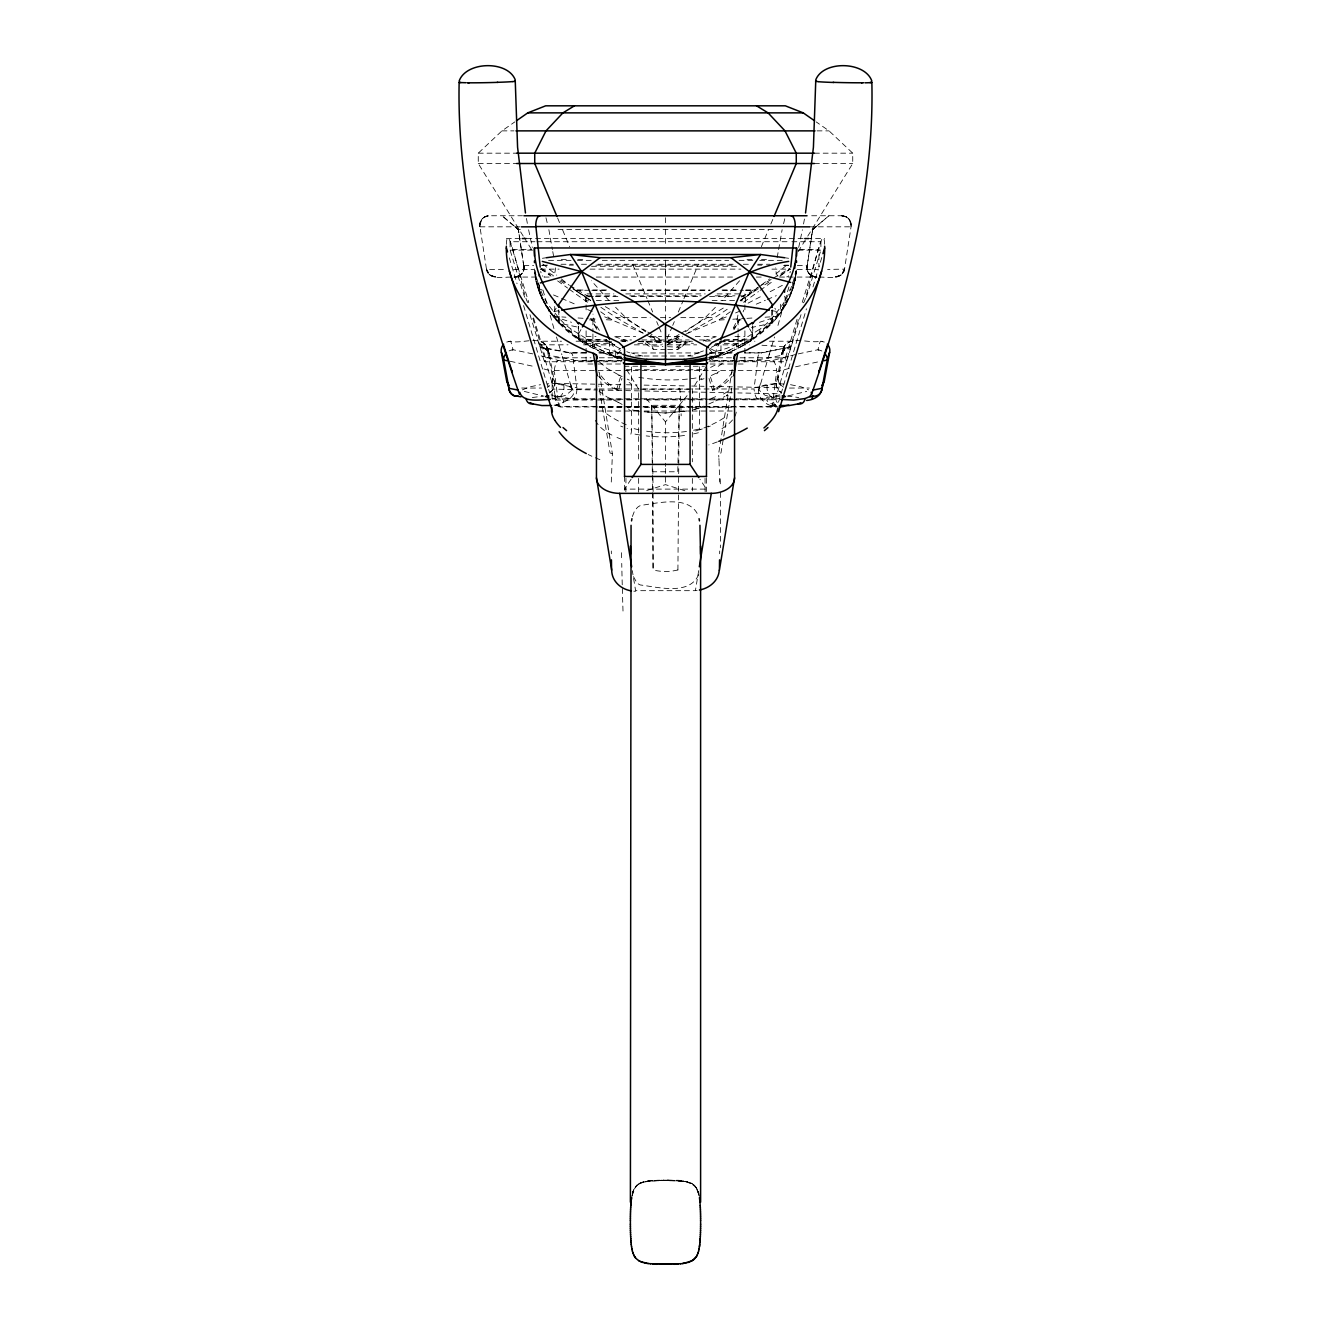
<?xml version="1.0" encoding="UTF-8"?>
<svg xmlns="http://www.w3.org/2000/svg" width="1331" height="1331" viewBox="0 0 1331 1331"><rect width="100%" height="100%" fill="white"/><g stroke="black" fill="none" stroke-linecap="round" stroke-linejoin="round"><path stroke-width="0.75" stroke-dasharray="5 3.75" d="M665.5 319.939L665.5 264.253M699.391 366.707L699.391 429.863L703.933 428.449M506.346 244.405C507.76 213.592 524.514 303.784 528.174 302.586M586.738 343.148L578.536 338.823L558.804 321.57C548.488 311.354 540.053 297.695 538.34 283.52A133.632 92.421 -49.2 0 0 553.796 311.604L558.804 317.843A118.259 94.318 -52.9 0 0 570.949 329.04L597.519 345.611A103.286 92.355 -48.8 0 0 615.338 351.434A99.193 95.067 -25.8 0 0 623.008 354.395M552.132 397.653L552.165 383.361L594.791 384.16M555.044 395.407L555.393 400.265M653.138 493.402L653.088 569.918L651.757 405.306L643.888 395.64M653.138 491.538L651.757 405.306L679.243 405.306L687.095 395.64M699.391 352.931L631.51 352.981L630.611 355.078M558.804 317.843L558.804 321.57L553.846 316.462A132.95 52.774 35.9 0 1 538.373 288.444L534.912 271.99M625.869 491.688L625.953 478.345M719.655 553.779L719.688 551.001M579.817 334.73L579.734 339.472L583.327 341.368A107.079 20.98 19.9 0 0 593.826 346.676L615.338 356.325L622.376 357.573A96.198 9.25 7.7 0 1 615.355 356.325A103.668 20.314 19.9 0 1 596.671 348.023M677.912 569.918L679.243 405.306L665.5 421.894L665.5 466.432M611.278 482.038L612.393 453.755L598.834 369.469M679.243 405.306L677.778 471.773L653.222 471.773M503.384 269.411L486.514 269.411L479.959 226.819C478.844 221.229 483.486 215.639 489.176 215.755L522.451 215.755M819.081 277.064C826.85 276.798 842.407 280.675 844.536 269.128L851.041 226.819C852.189 221.279 847.498 215.605 841.824 215.755L808.549 215.755M745.127 302.703L745.659 296.563L758.387 288.711M795.988 270.958C792.977 316.678 750.335 348.838 708.541 359.27A124.498 82.838 0 0 0 752.448 339.738L752.448 325.796M789.233 368.388L776.589 371.815L773.012 400.115L774.126 403.875L776.971 406.304M479.909 226.536L480.558 221.428M796.337 270.077L792.777 288.677L787.287 290.99M811.477 236.785L811.245 238.781L812.625 229.614L816.702 226.154L812.559 229.581L810.662 229.581M783.826 384.01C777.304 383.661 770.649 383.594 764.277 385.241C750.118 388.569 765.092 408.85 775.873 405.589M479.809 224.906L482.072 219.016L485.432 216.52L489.176 215.755M759.469 332.683L760.034 329.04A118.259 94.318 52.9 0 0 772.18 317.826L777.154 311.554A132.751 93.12 49 0 0 792.627 282.921A145.977 87.28 39.9 0 0 795.589 271.69M732.166 369.469L718.624 453.854L720.969 452.973L732.2 385.923M698.692 570.65L695.398 590.681L635.602 590.681L632.308 570.65M836.633 276.964L841.375 274.802L844.536 269.128L827.616 269.411M777.171 257.582L778.236 251.592M778.602 249.579L782.146 229.581M803.558 223.974L804.54 218.467M795.156 278.928L795.389 277.663L795.389 278.578A162.149 107.878 0 0 1 772.196 323.067L751.483 327.509M795.123 279.111L794.84 280.558L794.84 276.183M798.683 247.483L802.393 229.764M592.045 361.749L544.462 361.749L545.427 357.789L590.964 357.789M769.434 353.796L758.82 389.966L765.042 395.257L778.801 399.117M783.593 223.658L785.04 217.735M844.536 269.128L841.375 274.802L835.286 277.064M745.493 352.981L761.482 352.981L790.93 346.726M757.805 359.836L781.513 355.36L776.489 382.38A398.252 4.342 -79.2 0 1 778.269 376.956L778.069 378.819A9.75 9.75 0 0 0 779.617 383.777A8.618 8.618 0 0 0 780.615 385.075A9.799 9.799 0 0 0 783.676 387.221L780.249 384.659L778.069 378.819L784.591 345.927L781.713 354.279L783.427 348.988A425.937 4.625 -79.2 0 0 781.713 354.345M632.092 1195.72L635.553 1186.47M631.56 1197.717L633.672 1189.764L638.115 1184.108M788.917 286.947L777.071 328.541M598.75 376.207A75.068 42.043 0 0 0 612.693 388.07L618.482 390.183L621.96 378.47M632.391 516.511L634.621 510.688L637.566 507.294A14.325 9.483 0 0 1 640.71 505.414C658.645 503.002 690.34 494.666 698.609 516.511M785.623 357.623L797.452 317.909M780.182 396.122L776.339 396.472L799.299 316.612M803.275 302.769C806.719 303.784 823.19 213.576 824.654 244.405M616.453 390.183L619.314 380.749A385.208 319.124 0 0 1 621.743 373.545M632.974 1191.378L632.391 1193.524L633.672 1189.764M698.609 574.693C689.541 595.689 658.296 587.221 640.294 584.958A13.992 9.284 0 0 1 636.933 582.895L632.391 574.693M777.104 393.76L737.856 392.911M778.535 402.162L806.453 308.792M812.991 286.93L818.349 269.045M821.793 257.499L818.931 267.065L818.898 248.814M769.135 354.745L774.526 336.959M758.836 388.902L760.267 384.21M802.244 302.353L820.911 241.726L791.895 241.726M734.812 361.749L786.538 361.749L801.029 314.665M806.403 297.229L820.362 251.892M782.062 352.998L784.941 348.838L790.132 346.759L784.941 348.838L782.611 351.733L788.068 347.557L760.883 352.765L744.528 352.782M783.427 348.988L781.896 353.48L784.941 348.838M596.122 347.757L593.842 346.676L594.724 344.28M782.861 350.219C786.954 333.782 809.281 344.047 820.478 341.218L824.272 342.034M783.942 347.291L784.325 346.276M632.974 1191.561L633.672 1189.581M667.097 338.806L671.922 327.326M672.721 325.413L674.335 321.603M678.344 312.036L683.152 300.573M683.951 298.66L698.409 264.253M761.349 246.717L768.336 230.08M770.865 224.024L773.411 217.985M740.835 344.879L715.662 356.325A96.198 9.25 -7.7 0 1 708.608 357.557L715.662 356.325L715.662 351.417L719.722 342.017M637.832 343.365L645.236 343.365L646.217 341.618L662.588 341.901M667.646 349.454L677.745 349.454L678.893 347.258L685.864 342.782L693.468 343.365M578.536 333.915L581.447 328.707M706.462 366.241L692.336 389.201L692.336 461.824M798.118 251.692L806.819 237.65M807.751 236.136L852.738 163.513L852.738 153.181L829.047 130.871L816.136 121.87M631.094 479.227L624.538 489.109L706.462 489.109L699.906 479.227M772.196 317.843L772.196 321.57L782.146 309.241L792.644 289.01A133.649 52.159 -35.2 0 1 777.188 316.445L752.464 338.823L744.328 343.115M554.728 306.413L554.728 317.46L553.846 311.554L556.158 308.226M739.587 280.758L722.151 300.39M481.473 219.781L482.72 218.334M621.361 356.226L615.338 356.325L621.943 348.805M635.553 1186.636L637.183 1184.806M720.287 342.233L721.535 341.019M715.396 307.295L705.247 317.643L685.382 331.802M523.249 236.136L478.262 163.513L478.262 153.181L501.953 130.871L514.864 121.87M709.007 361.183L720.969 354.545L720.969 340.869M752.747 326.211L752.747 338.573L771.88 322.401L771.88 311.354M740.385 300.39L769.634 278.894M775.807 273.953L788.135 264.054M719.772 342.649L716.178 345.195L718.324 343.964A75.068 42.043 0 0 0 724.913 339.388M686.114 343.365L682.104 346.326M676.963 347.158L683.635 342.25L685.864 342.782M740.152 300.623L745.659 296.547L741.65 296.563M681.056 347.075L677.745 349.454M730.303 311.787L718.707 320.106L688.293 332.966M743.547 302.287L758.47 291.589M760.117 290.408L773.378 280.891M779.999 276.133L789.949 269.012M667.979 344.18L680.407 335.345M752.747 338.573L754.976 337.026A147.242 97.962 0 0 0 771.864 322.401M636.318 1185.771L642.207 1182.161M685.515 334.447L714.764 317.643L730.137 307.295M727.658 394.625L726.393 395.44M707.992 354.395A99.193 95.067 25.8 0 0 715.645 351.401A103.302 92.355 48.8 0 0 733.581 345.561L760.034 329.04M764.759 284.784L771.115 280.874M780.665 274.985L790.215 269.095M638.115 1184.274L640.294 1182.91M522.418 389.867L529.871 386.839L540.502 384.692M667.264 341.568L679.675 334.148M681.439 333.099L725.728 306.612M741.666 297.079L757.605 287.563M759.369 286.498L771.78 279.077M773.544 278.029L789.483 268.496M725.046 396.255L723.249 397.304M667.047 345.078L682.437 336.227M719.272 371.482L717.11 372.697M615.338 356.325L615.338 351.417L620.712 348.522M709.04 378.47L712.518 390.183L718.324 388.086A75.068 42.043 0 0 0 732.25 376.207M748.105 303.119L760.716 296.58M770.167 291.672L782.778 285.117M639.146 1183.642L645.285 1181.362M484.218 217.169L487.545 215.888M715.745 373.395L708.857 376.656M693.384 409.715L703.999 406.105M719.272 399.35L717.11 400.348A68.846 29.448 2.7 0 1 715.629 400.881M708.874 403.992L715.745 400.93M726.21 316.928L718.707 320.106L724.746 319.739M735.594 312.935L743.114 309.757M756.258 304.167L765.375 300.29M767.205 299.525L776.339 295.648M665.5 342.616L680.707 336.194M708.242 426.902L710.305 426.086M701.154 379.751L703.999 378.653M641.226 1182.677L643.222 1181.861M506.728 342.034L510.522 341.218C521.336 344.479 540.353 334.447 547.058 347.291M716.211 336.693L702.469 341.268L710.455 340.886M759.452 322.335L777.154 316.462L777.154 311.554L774.842 308.226M684.866 490.723L665.5 484.634L646.134 490.723M532.3 397.52L544.03 396.022M779.134 398.352L773.012 400.115A9.75 3.444 83 0 1 769.268 406.321M770.516 407.003L776.289 405.389M769.268 406.571L777.42 404.341M699.391 408.118L692.702 409.848M643.222 1182.028L661.341 1180.214L685.947 1181.579M788.318 395.856L806.702 391.43M795.555 366.807L820.844 361.267M795.472 354.528L772.928 360.402L708.891 360.402M798.284 353.88L817.999 349.72A435.969 4.575 -79.6 0 1 820.478 341.235L822.325 341.385A9.733 9.733 0 0 1 825.203 342.533M645.285 1181.529L652.489 1180.414M555.127 405.589C591.43 393.161 566.773 380.317 547.174 384.01M553.846 311.554L559.719 310.539M779.949 394.891L757.788 399.233L573.212 399.233L551.051 394.891M776.272 383.544L754.111 387.853L757.655 360.934L711.586 360.934M552.199 399.117L565.958 395.257L572.18 389.966L561.566 353.796M554.112 405.206C570.749 403.676 562.481 395.074 550.818 396.122M647.332 1181.163L654.686 1180.264M542.416 258.281L546.409 257.732M652.489 1180.58L640.294 1183.076L648.347 1180.996L674.085 1180.331M720.537 342.034L752.448 339.738M732.815 319.224L744.894 318.475M746.924 318.342L752.963 317.976M765.059 317.211L777.154 316.462M724.463 340.187L752.464 338.823M654.686 1180.431L663.47 1180.015M667.546 342.549L692.187 341.651M656.915 1180.331L682.653 1180.996L690.257 1182.876M635.403 356.009L695.597 356.009M540.719 344.845L568.038 344.812M663.47 1180.181L669.659 1180.214M709.756 352.848L732.25 352.815M555.559 400.065L592.728 400.015M597.602 399.999L621.926 399.982M626.801 399.966L636.534 399.949M646.267 399.949L685.199 399.882M690.074 399.882L703.051 399.866M709.539 399.866L732.25 399.832M733.863 399.832L775.74 399.782L776.406 396.405L769.218 398.119L766.772 400.564L769.684 403.276L776.888 405.206M501.953 130.871L513.966 130.871M817.034 130.871L829.047 130.871M478.262 153.181L516.578 153.181M814.422 153.181L852.738 153.181M478.262 163.513L516.578 163.513M814.422 163.513L852.738 163.513M479.959 226.819L521.419 226.819M809.581 226.819L851.041 226.819M520.338 229.581L518.441 229.581L514.298 226.154L518.408 229.597L524.065 267.947L518.291 229.647L502.086 215.755L518.441 229.581L519.755 238.781L519.523 236.785M773.028 229.597L557.972 229.597M506.362 238.548L524.763 238.415M526.81 238.415L824.638 238.548M524.597 297.229L510.089 250.145L510.089 241.726L534.962 241.726M537.025 241.726L789.832 241.726M512.368 249.396L531.502 249.396M799.498 249.396L818.632 249.396M510.089 250.145L532.882 250.145M798.118 250.145L820.911 250.145L820.911 241.726M561.266 259.362L569.518 259.362M577.77 259.362L583.976 259.362M747.04 259.362L753.23 259.362M761.482 259.362L769.734 259.362M548.555 260.344L571.249 260.344M577.438 260.344L591.946 260.344M602.311 260.344L728.689 260.344M739.054 260.344L753.562 260.344M759.751 260.344L782.445 260.344M561.016 264.253L573.345 264.253M581.464 264.253L587.67 264.253M597.835 264.253L733.165 264.253M743.33 264.253L749.536 264.253M757.655 264.253L769.984 264.253M542.615 265.168L550.818 265.168M569.235 265.168L573.345 265.168M595.872 265.168L735.128 265.168M757.655 265.168L761.765 265.168M784.292 265.168L788.385 265.168M523.848 265.584L533.664 265.584M541.517 265.584L547.407 265.584M783.593 265.584L789.483 265.584M797.336 265.584L807.152 265.584M591.513 266.3L739.487 266.3M540.469 269.128L559.07 269.128M590.066 269.128L740.934 269.128M771.93 269.128L790.531 269.128M513.5 269.411L533.748 269.411M797.252 269.411L817.5 269.411M494.367 276.964L489.625 274.802L486.464 269.128C488.593 280.675 504.166 276.815 511.919 277.064M513.949 277.064L538.24 277.064M544.146 277.064L551.5 277.064M596.288 277.064L734.712 277.064M756.341 277.064L761.182 277.064M779.5 277.064L817.051 277.064M570.616 286.331L575.242 290.042L585.024 290.042M592.844 290.042L608.982 290.042M621.311 290.042L709.689 290.042M722.018 290.042L738.156 290.042M745.976 290.042L755.758 290.042M589.666 290.258L575.125 290.258L590.465 300.806L586.106 300.806M591.746 290.258L608.367 290.258M620.828 290.258L710.172 290.258M722.633 290.258L743.413 290.258M745.493 290.258L755.875 290.258L740.352 300.806L744.894 300.806M592.062 293.901L586.106 293.901L586.106 302.004M596.022 293.901L613.89 293.901M625.803 293.901L705.197 293.901M717.11 293.901L740.934 293.901M586.106 295.831L592.062 295.831M596.022 295.831L615.87 295.831M629.763 295.831L701.237 295.831M715.13 295.831L734.978 295.831M738.938 295.831L744.894 295.831M593.343 296.547L585.341 296.563L572.613 288.711M595.356 296.547L621.411 296.563M631.426 296.547L699.574 296.547M709.589 296.547L735.644 296.547M596.338 300.556L618.765 300.556M712.135 300.59L734.546 300.606M600.863 307.295L616.236 317.643L650.21 317.643M660.409 317.643L670.591 317.643M680.79 317.643L714.764 317.643M589.5 319.889L592.911 319.889A75.068 42.043 0 0 0 597.053 329.739M733.947 329.739A75.068 42.043 0 0 0 738.089 319.889L744.894 319.889M586.106 336.46L596.022 336.46M615.87 336.46L635.719 336.46M649.628 336.46L661.524 336.46M665.5 336.46L681.372 336.46M695.281 336.46L715.13 336.46M734.978 336.46L744.894 336.46M586.106 339.954L606.72 339.954M621.161 339.954L631.476 339.954M641.792 339.954L689.208 339.954M699.524 339.954L709.839 339.954M724.28 339.954L744.894 339.954M533.548 317.909L540.735 341.218L561.532 341.218M576.09 341.218L611.428 341.218M621.827 341.218L625.986 341.218M638.464 341.218L661.341 341.218M663.42 341.218L692.536 341.218M719.572 341.218L754.91 341.218M769.468 341.218L790.265 341.218M586.106 343.365L611.977 343.365L614.905 345.245L612.676 343.964A75.068 42.043 0 0 1 606.087 339.388M715.512 343.365L744.894 343.365M614.806 344.845L581.664 344.829M634.305 344.845L661.59 344.845M667.447 344.845L696.695 344.845M714.231 344.845L749.336 344.912M645.236 343.365L653.488 349.454L665.616 349.454M585.507 352.981L569.518 352.981L540.203 347.241M599.516 352.981L621.51 352.981M709.49 352.981L731.484 352.981M599.249 357.789L622.026 357.789M708.974 357.789L731.751 357.789M740.036 357.789L785.573 357.789L786.538 361.749M622.109 360.402L558.072 360.402L541.168 355.893M619.414 360.934L573.345 360.934L576.889 387.853L554.728 383.544M594.125 361.749L621.011 361.749M709.989 361.749L732.749 361.749M592.911 364.012L586.106 364.012L586.106 330.387M598.002 364.012L620.845 364.012M710.155 364.012L732.998 364.012M738.089 364.012L744.894 364.012L744.894 330.387M655.268 366.241L624.538 366.241L638.647 389.201L638.647 461.824M675.732 366.241L704.415 366.241M626.685 369.735L704.299 369.735M554.378 370.534L776.622 370.534M521.719 388.036L541.567 388.053M789.433 388.053L809.281 388.036M576.939 388.985L597.236 388.985M599.083 388.985L731.917 388.985M733.764 388.985L754.061 388.985A9.849 3.56 84.7 0 0 757.788 399.034M640.71 389.201L690.273 389.201M638.597 398.834L557.905 398.834L554.411 371.815L541.767 368.388M640.527 398.834L690.473 398.834M692.403 398.834L773.095 398.834M639.562 406.571L561.732 406.571L553.58 404.341M643.272 406.571L777.47 406.571M597.819 406.97L560.484 407.003L554.711 405.389M599.133 406.97L704.182 406.953M599.383 407.269L622.01 407.269M639.396 407.269L627.217 407.269L628.981 408.118M644.62 407.269L689.857 407.269M691.604 407.269L707.26 407.269M708.99 407.269L731.617 407.269M598.351 411.029L638.83 411.029M644.171 411.029L690.39 411.029M692.17 411.029L732.649 411.029M586.472 352.782L570.117 352.765L542.932 347.557C554.578 355.976 545.777 347.89 540.868 346.759L546.059 348.838L549.287 354.279L546.409 345.927L552.914 378.32L551.916 382.846L547.34 387.238A9.799 9.799 0 0 0 550.385 385.075A8.618 8.618 0 0 0 551.383 383.794A9.75 9.75 0 0 0 552.914 378.803L552.748 376.956A398.252 4.342 79.2 0 1 554.545 382.463L549.487 355.36L573.195 359.836M598.75 352.815L621.244 352.848M705.43 406.953L776.472 407.003M667.53 1180.015L676.314 1180.431M709.639 356.226L715.662 356.325A103.685 20.314 -19.9 0 0 734.396 347.99M667.264 341.984L683.635 342.25M732.333 386.822L709.356 386.389M598.318 384.226L622.975 384.709M626.502 384.775L637.067 384.992M644.121 385.125L686.413 385.94M691.704 386.04L704.049 386.289M737.64 386.922L778.801 387.754M532.849 318.359L553.879 389.134L597.286 390.033M599.349 390.066L642.757 390.965M644.836 390.998L690.307 391.93M692.37 391.98L735.777 392.861M786.97 396.022L798.7 397.52M638.797 341.651L661.391 342.466M761.964 345.245L781.397 346.626A118.742 118.559 0 0 1 790.298 347.957M578.536 338.823L606.537 340.187M620.545 340.886L628.531 341.268L614.772 336.71M646.217 341.618L651.99 345.877L662.921 346.443M667.596 346.676L678.893 347.258M539.288 284.718L539.288 291.19A160.635 106.879 0 0 0 553.03 315.414L553.879 316.429L565.941 317.211M578.037 317.976L588.119 318.591M590.132 318.725L598.185 319.224M606.254 319.739L612.293 320.106L642.69 332.966M676.314 1180.264C687.112 1180.015 699.457 1185.222 699.441 1197.717M534.496 268.929C535.694 298.194 554.927 323.849 578.552 339.738L610.713 342.25M678.511 1180.414L684.833 1181.179M678.511 1180.58L691.255 1183.326L687.046 1181.662M784.591 257.732L788.584 258.281M790.498 384.692L801.129 386.839L808.582 389.867M639.662 411.229L631.609 409.815L638.63 411.079M771.265 310.539L777.154 311.554M495.714 277.064L489.625 274.802L486.514 269.411M510.156 361.267L535.445 366.807M841.824 215.755L845.568 216.52L848.928 219.016L851.191 224.906M534.763 272.722A164.578 109.508 0 0 0 558.804 323.067L579.517 327.509M524.298 391.43L542.682 395.856M532.716 353.88L513.001 349.72A435.969 4.575 79.6 0 0 510.522 341.235L508.192 341.518A9.799 9.799 0 0 0 505.797 342.533M685.947 1181.412L691.255 1183.342M843.455 215.888L846.782 217.169M551.866 398.352L557.988 400.115A9.75 3.461 -83 0 0 561.732 406.321M630.861 434.156A9.367 4.109 -74.5 0 0 631.609 429.863L627.067 428.449M553.846 316.462L571.531 322.335M612.393 453.755L610.031 452.973L598.8 385.923M620.695 426.086L622.758 426.902M609.581 341.352L609.581 354.362L621.91 361.1M650.293 336.194L661.707 341.019M538.34 288.444L542.133 290.058M553.513 294.933L576.256 304.683M587.636 309.557L595.223 312.802M604.707 316.861L612.293 320.106L600.697 311.787M618.1 402.261L607.019 396.987L598.983 391.114M618.1 374.543L607.019 368.454L598.983 361.599M627.284 379.135L629.28 380.1M590.182 344.879L593.842 346.676M619.081 375.026L622.143 376.64M710.288 348.522L715.662 351.417M691.255 1183.159L692.303 1183.908M622.126 404.441L619.081 402.744A29.914 17.536 59.4 0 0 618.1 402.395M616.236 317.643L645.485 334.447M647.016 335.345L662.422 344.18M541.517 268.496L553.912 275.9M561 280.142L568.087 284.385M569.851 285.433L589.334 297.079M605.272 306.612L646.017 330.97M647.781 332.035L661.956 340.503M540.785 269.095L550.335 274.985M559.885 280.874L566.241 284.784M578.552 339.738L600.863 351.9L622.475 359.254A125.014 83.171 0 0 1 578.552 339.738L578.552 325.796M692.303 1183.725L693.235 1184.54M575.242 290.042L590.615 300.39M559.136 322.401A147.242 97.962 0 0 0 576.007 337.026L578.253 338.573L578.253 326.211M645.618 331.802L625.753 317.643L615.604 307.295M650.593 335.345L660.525 342.416M541.052 269.012L551.001 276.133M557.622 280.891L567.572 288.028M569.219 289.21L587.453 302.287M590.748 300.556L585.341 296.547A100.657 66.966 0 0 0 585.54 301.172M542.865 264.054L556.741 275.184M561.366 278.894L569.086 285.084M578.253 338.573L559.12 322.401L559.12 311.354M608.849 300.39L591.413 280.758M609.465 341.019L610.463 342.034M709.057 348.805L715.662 356.325M848.28 218.334L849.527 219.781M651.757 405.306L665.5 421.894M696.246 1187.734L695.597 1186.653A11.746 11.746 0 0 0 693.235 1184.357M546.059 348.838L549.104 353.48L547.573 348.988A425.937 4.625 79.2 0 1 549.304 354.329M487.412 272.023L488.194 273.271M524.181 237.65L532.882 251.692M696.246 1187.551L698.908 1195.72L697.328 1189.764M749.553 328.707L752.464 333.915M776.073 400.381L777.204 402.594M696.812 1188.533L698.026 1191.561M611.278 342.017L615.338 351.417M651.99 345.877L653.488 349.454M632.591 264.253L647.032 298.66M647.848 300.573L652.656 312.036M656.665 321.603L658.279 325.413M659.078 327.326L662.289 334.979M557.589 217.985L560.135 224.024M562.664 230.08L569.651 246.717M546.675 346.276L548.139 350.219M736.276 344.28L737.124 346.692A106.829 20.93 -19.9 0 0 747.772 341.318L751.399 339.388L751.333 334.647M850.442 221.428L851.091 226.536M547.573 348.988L548.938 352.998M510.089 241.726L528.756 302.353M529.971 314.665L544.462 361.749M570.733 384.21L572.164 388.902M556.474 336.959L561.865 354.745M509.307 257.865L517.044 283.719M523.582 305.581L549.753 393.061M714.547 390.183L711.686 380.749A395.141 327.343 0 0 0 709.273 373.545M553.929 328.541L542.083 286.947M698.026 1191.378L698.609 1193.524M545.377 357.623L540.735 341.218M540.07 346.726L540.103 346.842A435.437 4.642 79.5 0 0 538.29 341.235A9.184 9.184 0 0 1 547.424 348.872M545.96 217.735L547.407 223.658M528.607 229.764L532.317 247.483M554.262 390.931L554.96 394.841M526.46 218.467L527.442 223.974M548.854 229.581L552.398 249.579M552.764 251.592L553.829 257.582M570.966 329.04L571.515 332.683M555.077 395.673L555.526 399.666M718.723 455.368L718.823 457.115M718.906 458.53L718.99 460.31M719.023 461.025L719.722 482.038M792.66 282.937L792.777 288.677A141.568 73.904 -40.7 0 0 796.204 271.557M611.312 551.001L611.345 553.779M705.047 478.345L705.131 491.688M784.558 296.181C787.569 302.453 778.003 322.568 781.081 301.056M772.196 309.774L772.196 323.067M744.894 293.901L744.894 302.004M744.894 304.866L744.894 312.968M738.089 319.889L738.089 331.918M738.089 333.931L738.089 349.97M706.462 478.278L706.462 491.555M692.336 478.428L692.336 490.873M665.5 217.735L665.5 223.691M665.5 229.647L665.5 245.919M665.5 260.177L665.5 277.064M665.5 468.445L665.5 484.634M638.647 478.428L638.647 492.952M631.609 367.023L631.609 429.863M624.538 476.465L624.538 491.555M592.911 319.889L592.911 331.918M592.911 333.931L592.911 349.97M586.106 304.866L586.106 312.968M558.804 309.774L558.804 323.067M599.915 459.644A113.85 56.168 2.4 0 1 588.169 454.503M717.309 441.909A113.85 39.398 -11.8 0 1 708.774 444.937M720.969 354.545A124.498 82.838 0 0 1 710.222 357.889M678.943 388.486A396.022 6.372 -89.2 0 1 681.173 415.804M677.928 569.951A43.773 36.902 0 0 1 653.072 569.951M698.525 429.114A67.332 31.778 1 0 1 692.619 430.429M686.497 431.46A67.332 31.778 1 0 1 644.853 430.928M638.963 429.813A67.332 31.778 1 0 1 633.29 428.432M626.285 424.805A72.822 22.028 13.7 0 1 605.106 412.593M596.82 327.958A100.657 66.966 0 0 1 591.197 319.423M743.68 310.123A99.176 65.984 0 0 1 743.114 311.887M740.103 318.891A99.176 65.984 0 0 1 733.481 328.84M622.692 358.388A125.014 83.171 0 0 1 609.581 354.362M554.728 317.46A164.578 109.508 0 0 1 539.288 291.19M796.254 271.408A169.07 112.486 0 0 1 794.84 280.558M642.906 356.109A66.899 38.033 0.9 0 1 631.476 352.898M629.912 352.865A73.072 44.372 0.3 0 1 626.768 351.683M619.863 348.556A73.072 44.372 0.3 0 1 614.44 345.511M715.695 344.912A73.055 43.574 -1.1 0 1 710.272 347.873M703.384 350.885A73.055 43.574 -1.1 0 1 700.272 352.033M618.416 390.233A76.216 42.692 0 0 1 598.8 371.915M732.2 371.915A76.216 42.692 0 0 1 712.584 390.233M599.366 330.387A94.784 53.09 0 0 1 592.994 314.083M737.923 315.048A93.835 52.558 0 0 1 731.385 330.754M699.224 352.648A66.866 37.767 -1 0 1 687.877 355.793M723.948 417.884A72.872 22.91 -11.2 0 1 694.649 431.311M698.426 432.741A69.395 30.962 -0.9 0 1 690.623 434.455M684.533 435.437A69.395 30.962 -0.9 0 1 646.184 435.903M639.878 435.021A69.395 30.962 -0.9 0 1 631.776 433.407M621.211 439.13A72.872 31.412 1.5 0 1 616.985 437.466M611.927 435.104A72.872 31.412 1.5 0 1 594.608 418.367M736.226 412.128A72.822 28.7 -4.6 0 1 721.785 428.732M696.063 377.987A68.363 24.707 1.6 0 1 637.216 377.022M700.039 379.302A64.121 19.449 -30.8 0 1 701.853 378.586M720.204 478.811A393.46 33.441 -85.5 0 1 720.37 486.53M720.47 492.503A393.46 33.441 -85.5 0 1 720.337 547.74M697.128 590.348A24.058 20.198 -6.4 0 1 695.398 590.482M635.586 591.247A24.058 20.997 0 0 1 633.789 591.18M623.008 611.045A393.46 24.823 86.4 0 1 621.743 563.396M621.627 557.706A393.46 24.823 86.4 0 1 621.494 550.136M628.681 409.449A27.402 19.017 57.2 0 1 631.127 411.129M618.183 374.993A40.313 19.915 51.6 0 1 619.165 375.475M629.13 382.496A39.68 23.426 47.9 0 1 631.26 383.761M715.679 396.621A72.09 18.567 -9.8 0 1 711.603 398.335M727.791 395.141A70.094 11.813 -17.9 0 1 726.51 395.973M727.741 391.48A70.992 21.795 -4 0 1 723.432 394.026M717.708 373.063A65.951 37.118 10 0 1 716.361 373.778M715.013 365.11A74.403 19.333 -14.8 0 1 705.53 369.802M722.284 363.463A72.007 16.804 -20.3 0 1 717.842 366.541M538.323 283.52A143.698 87.014 -41.6 0 1 535.162 270.492M538.306 288.428A140.271 70.909 40.5 0 1 534.796 271.474M524.298 266.283A9.7 8.968 -90 0 1 514.731 276.748M816.269 276.748A9.7 8.968 90 0 1 806.702 266.283M844.653 269.444A9.949 9.184 -90 0 1 835.286 276.865M495.714 276.865A9.949 9.184 90 0 1 486.347 269.444M788.634 275.783A9.949 3.81 90 0 1 786.704 276.865M790.281 271.424A9.949 3.81 90 0 1 789.949 272.838M544.296 276.865A9.949 3.81 -90 0 1 544.063 276.881M542.715 276.183A9.949 3.81 -90 0 1 542.366 275.783M541.052 272.838A9.949 3.81 -90 0 1 540.719 271.424M555.476 267.864A9.7 3.71 90 0 1 553.03 276.199M777.97 276.199A9.7 3.71 -90 0 1 775.524 267.864M841.858 216.071A9.7 8.968 -90 0 1 851.407 226.569M479.593 226.569A9.7 8.968 90 0 1 489.143 216.071M577.022 388.968A9.849 3.577 -84.6 0 1 573.212 399.034M783.576 348.872A9.184 9.184 0 0 1 792.71 341.302A435.437 4.642 -79.5 0 0 790.913 346.809M772.928 360.585A9.899 3.511 83.3 0 1 776.688 370.55M554.312 370.55A9.899 3.511 -83.3 0 1 558.072 360.585M757.638 359.769A9.783 3.527 84.8 0 1 761.482 353.231M569.518 353.231A9.783 3.527 -84.8 0 1 573.362 359.769M821.893 351.035A9.75 8.701 66.8 0 0 818.016 349.986A9.75 8.785 70.8 0 1 821.942 350.918M509.058 350.918A9.75 8.785 -70.9 0 1 512.984 349.92A9.75 8.701 -66.8 0 0 509.108 351.035M781.563 354.212A9.916 8.901 70.1 0 1 790.78 347.557M540.236 347.557A9.916 8.901 -69.9 0 1 549.437 354.246M772.396 397.453A8.868 5.89 78.7 0 1 767.355 384.742M563.645 384.742A8.868 5.89 -78.7 0 1 558.604 397.453M523.948 266.3L523.732 270.093L521.785 273.803L521.136 274.502L522.384 273.055L518.009 276.465L519.656 275.65L514.681 277.064A9.367 9.367 0 0 0 523.915 266.283M807.035 266.316L806.935 267.947L812.709 229.647L828.914 215.755L812.559 229.581L807.035 266.316M687.162 410.98L665.5 413.009L643.838 411.811L665.5 413.009L687.162 410.98M516.328 276.915L514.698 277.064L516.328 276.915M816.319 277.064L814.672 276.915L816.302 277.064A9.367 9.367 0 0 1 807.085 266.283L807.268 270.093L809.215 273.803L809.864 274.502L808.616 273.055L812.991 276.465L811.344 275.65L816.319 277.064M776.089 383.511A9.733 8.735 69.4 0 0 781.463 392.628A9.733 8.735 69 0 1 776.073 383.511M549.537 392.628A9.733 8.735 -69 0 0 554.927 383.511A9.733 8.735 -69.4 0 1 549.537 392.628"/><path stroke-width="1.5" d="M542.299 261.408L581.614 271.657L634.637 301.887L665.5 324.381L665.5 364.844L685.448 363.662A124.498 82.838 0 0 0 707.027 359.653M534.43 256.101L534.43 247.965L796.57 247.965A169.07 112.486 0 0 1 794.84 264.27A162.149 107.878 0 0 1 784.558 289.642L784.558 292.254M597.103 358.671C597.935 352.066 589.3 353.247 585.54 350.269C574.975 345.744 564.86 340.154 555.509 333.499C527.226 313.817 505.331 281.656 506.346 246.168M630.395 1202.209L631.06 525.296M630.395 1220.144L630.395 1224.304M699.94 525.296L700.539 554.245M700.605 1224.304L700.605 1220.144M630.395 1220.327L630.412 1218.098M700.588 1226.35L700.605 1224.121M815.737 81.208L813.424 147.209L805.538 212.96M824.654 246.168C825.519 276.432 809.498 305.049 786.97 324.415C775.707 334.297 762.879 342.333 749.27 348.589C744.611 352.532 733.797 351.101 733.897 358.671M871.855 82.289C874.284 189.418 846.549 293.901 811.577 394.226L809.564 396.638L805.139 398.518A9.35 6.755 72 0 1 798.417 403.942L797.984 403.909M630.412 1218.298L630.428 1216.018M700.572 1228.43L700.588 1226.15M719.555 559.852L719.422 570.167L734.546 477.862L734.546 354.645M630.428 1216.218L630.461 1213.922M700.539 1230.526L700.572 1228.23M630.461 1214.122L630.511 1211.842M700.489 1232.622L700.539 1230.326M630.511 1212.025L630.578 1209.763M700.422 1234.686L700.489 1232.423M630.578 1209.946L630.661 1207.716M700.339 1236.732L700.422 1234.503M630.661 1207.899L631.06 1201.81M700.339 1236.532L700.106 1240.625M630.778 1205.919L630.894 1204.023M700.222 1238.529L699.94 1242.655M790.747 267.115L795.106 226.536L535.894 226.536L540.253 267.115M631.06 1201.993L631.56 1197.551M699.94 1242.455L699.441 1246.914M631.277 1199.88L631.56 1197.717M699.723 1244.568L699.058 1249.044M734.562 477.862A23.276 15.49 0 0 1 711.303 493.368L699.324 566.79M631.56 520.887L631.926 518.674M733.897 375.775L737.64 353.43M806.669 400.465C813.74 399.799 820.395 396.272 821.743 389.75L827.017 361.383A426.336 4.559 -79.4 0 1 829.679 352.316L829.829 349.953A9.799 9.799 0 0 0 828.015 345.028A8.602 8.602 0 0 0 827.333 344.197M821.759 389.667L821.743 389.75A398.651 4.259 -79.4 0 1 824.438 380.4L829.679 352.299M811.577 394.226L811.228 392.246M459.195 80.925C466.249 61.243 507.677 60.278 515.23 79.843M815.77 79.843C823.323 60.278 864.751 61.243 871.805 80.925M698.609 1251.123L699.058 1248.844M698.026 1253.087L698.609 1250.924M822.941 253.672L824.654 247.932M778.585 411.662L821.643 271.042M827.266 345.611L818.748 371.981L819.064 371.033M697.328 1254.867L698.026 1252.87M721.352 338.257L749.386 271.64L760.617 254.504L784.591 257.732M774.043 216.471L796.271 163.513L796.271 153.181L784.991 130.871L768.07 112.869L756.54 105.815M696.779 1256.015L697.328 1254.667M582.412 326.977L594.99 304.4L581.614 271.657L570.383 254.504L546.409 257.732M519.772 392.246C522.734 403.16 540.985 399.633 550.252 399.4M707.127 363.629L707.643 362.781M696.146 1257.046L696.779 1255.798M784.558 289.642L781.081 294.95A162.149 107.878 0 0 1 772.196 305.847L772.196 307.162M632.192 477.579L640.926 464.403L640.926 364.162L624.538 363.812L706.462 363.812L640.926 364.162M558.471 304.899L581.614 271.657L599.965 257.698L731.035 257.698L760.617 254.504L570.383 254.504L599.965 257.698M696.146 1256.847L693.817 1259.642M695.447 1257.795L691.837 1260.989M767.97 427.534L764.427 430.645M648.147 361.366L645.552 363.662A125.014 83.171 0 0 1 623.973 359.636M622.509 347.557C679.725 322.085 724.513 270.592 788.701 261.408M516.478 120.738L527.775 112.869L545.677 105.815L785.323 105.815L803.225 112.869L814.522 120.738M707.992 354.395A99.193 95.067 25.8 0 1 684.018 359.37L646.982 359.337L644.404 361.067L665.5 363.912L685.448 362.747A124.498 82.838 0 0 0 705.796 359.037M692.885 1260.141L687.778 1262.603M574.46 105.815L562.93 112.869L546.009 130.871L534.729 153.181L534.729 163.513L556.957 216.471M800.913 402.644L798.384 403.775M690.706 1261.355L682.653 1263.618M752.448 323.832L752.448 322.535A124.498 82.838 0 0 1 720.969 338.257L711.835 342.683L707.127 347.341A12.778 8.502 0 0 0 706.462 350.086L706.462 476.781M797.835 403.959L789.1 405.556L779.45 405.506M779.267 406.937L788.767 405.057M804.989 398.551L793.742 400.082L780.748 399.4M540.319 282.971L581.614 271.657M782.195 397.503L785.257 396.671M812.043 399.217L812.559 397.104A389.168 4.259 -79.2 0 1 812.825 396.006M686.746 1262.653L680.623 1263.851M812.825 390.116L822.009 388.286M810.03 396.838L812.742 396.322M824.005 360.668L827.167 360.085M561.682 310.19C629.946 297.944 701.054 297.944 769.318 310.19M706.828 357.873A96.198 9.25 -7.7 0 1 686.613 361.067L665.5 363.912L645.552 362.747A125.014 83.171 0 0 1 624.938 358.954M551.55 405.506L541.9 405.556L533.165 403.959M680.623 1263.651L674.085 1264.3M678.511 1263.834L652.489 1263.834M782.079 396.022L784.708 395.989M671.856 1264.167L659.144 1264.167M863.719 82.755L861.806 82.772M861.939 82.772L862.072 82.772A28.134 0.882 1.2 0 1 833.106 82.339M527.775 112.869L803.225 112.869M515.979 130.871L815.021 130.871M516.578 153.181L814.422 153.181M516.578 163.513L814.422 163.513M523.932 215.755L807.068 215.755M521.419 226.819L535.927 226.819M795.073 226.819L809.581 226.819M522.284 238.548L526.261 238.548M804.739 238.548L808.716 238.548M779.45 406.571L783.41 406.571M640.926 464.403L690.074 464.403L698.808 477.579M624.538 476.465L706.462 476.465M596.454 354.645L596.454 477.862A23.276 15.49 0 0 0 619.697 493.368L711.303 493.335M546.292 395.989L548.921 396.022M467.913 82.772L469.194 82.772M468.412 82.772L467.281 82.755M656.915 1264.3L650.377 1263.651M665.5 364.844L645.552 363.662L645.552 362.747M648.347 1263.402L650.377 1263.851M648.347 1263.618L643.954 1262.587M647.265 1263.468L641.792 1261.938M503.833 360.085L506.995 360.668M518.258 396.322L520.97 396.838M518.175 390.116L508.991 388.286L503.983 361.383A426.336 4.559 79.4 0 0 501.321 352.316L501.138 350.452A9.733 9.733 0 0 1 502.685 345.478A8.602 8.602 0 0 1 503.667 344.197M731.035 257.698L749.386 271.64L790.697 282.422M545.743 396.671L548.805 397.503M642.856 1262.503L640.743 1261.538M533.016 403.909L532.699 403.809A9.35 6.755 -72 0 1 525.978 398.418M532.616 403.775L530.087 402.644M639.745 1261.089L640.743 1261.755M665.5 324.381L708.491 347.557M638.714 1260.524L639.745 1261.306M638.714 1260.723L637.765 1259.891A11.746 11.746 0 0 1 635.403 1257.612L634.771 1256.697M684.018 359.337L686.596 361.067M566.59 430.645L563.03 427.534M682.853 361.366L685.448 363.662L685.448 362.747M534.43 247.965A164.578 109.508 0 0 0 539.288 274.901A160.635 106.879 0 0 0 553.03 299.126L558.804 307.162M635.403 1257.812L634.188 1255.732M749.386 271.64L772.529 304.899M623.324 362.731L623.84 363.579M735.993 304.4L748.588 326.977M633.672 1254.667L634.188 1255.932M594.99 304.4L609.581 339.388M632.974 1252.87L633.672 1254.867M511.936 371.033L512.252 371.981L503.734 345.611M519.423 394.226C484.284 293.951 456.816 189.368 459.145 82.289M509.374 271.108L552.432 411.778M506.346 247.932L507.527 251.908M632.391 1250.924L632.974 1253.087M631.942 1248.844L632.391 1251.123M501.321 352.299L506.562 380.4A398.668 4.259 79.4 0 1 509.224 389.634M631.56 1246.714L631.942 1249.044M593.36 353.43L597.103 375.775M699.074 518.674L699.441 520.887M631.676 566.79L619.697 493.335M631.443 590.914A24.058 20.997 0 0 1 611.711 570.167L596.454 477.862M525.462 212.96L517.576 147.209L515.263 81.208M699.441 1197.551L699.723 1199.88M631.277 1244.568L631.56 1246.914M699.723 1199.697L699.94 1201.993M631.06 1242.455L631.277 1244.768M699.94 1201.81L700.222 1205.919M630.894 1240.425L631.06 1242.655M630.778 1238.529L630.894 1240.625M700.222 1205.736L700.339 1207.899M630.661 1236.532L630.778 1238.712M700.339 1207.716L700.422 1209.946M630.578 1234.503L630.661 1236.732M700.422 1209.763L700.489 1212.025M630.511 1232.423L630.578 1234.686M700.489 1211.842L700.539 1214.122M630.461 1230.326L630.511 1232.622M700.539 1213.922L700.572 1216.218M630.428 1228.23L630.461 1230.526M630.461 554.245L630.395 546.009M611.445 559.852L611.578 570.167M700.572 1216.018L700.588 1218.298M630.412 1226.15L630.428 1228.43M700.588 1218.098L700.605 1220.327M630.395 1224.121L630.412 1226.35M796.57 247.965L796.57 256.101M794.84 264.27L794.84 268.197M771.88 306.113L771.88 307.428M752.747 323.599L754.976 320.738A147.242 97.962 0 0 0 771.864 306.113M720.969 338.257L720.969 339.571M700.605 546.009L700.605 1202.209M690.074 364.162L690.074 464.403M624.538 476.797L624.538 350.086A12.794 8.502 0 0 0 623.84 347.291L618.965 342.566L609.581 338.074A125.014 83.171 0 0 1 578.552 322.535L578.552 323.832M578.253 323.599L576.024 320.738A147.242 97.962 0 0 1 559.136 306.113M559.12 306.113L559.12 307.428M554.728 301.172L554.728 302.486M539.288 274.901L539.288 276.216M586.272 453.538A113.85 56.168 2.4 0 1 559.087 431.743M560.501 427.384A113.584 37.634 13.4 0 1 554.944 420.413M554.861 420.313A114.167 35.504 16.1 0 1 551.916 407.719M777.936 407.968A114.083 34.839 -17.7 0 1 763.961 427.933M747.223 428.116A113.85 39.398 -11.8 0 1 718.79 441.343M719.222 570.167A24.058 20.198 -6.4 0 1 699.374 590.032M646.982 359.37A99.193 95.067 -25.8 0 1 623.008 354.395M644.387 361.067A96.198 9.25 7.7 0 1 624.172 357.873M534.48 262.656A143.698 87.014 -41.6 0 1 534.43 261.009M796.554 260.959A145.977 87.28 39.9 0 1 796.504 262.54M535.761 226.569A9.7 3.71 -90 0 1 539.721 216.071M791.28 216.071A9.7 3.71 90 0 1 795.239 226.569M824.371 380.383A9.201 9.201 0 0 1 821.809 385.291M821.959 389.717A9.883 8.801 65.9 0 1 812.759 396.106M509.191 385.275A9.201 9.201 0 0 1 506.629 380.383M824.505 353.048A9.75 8.701 66.8 0 1 827.383 360.085M503.584 360.102A9.75 8.785 -70.9 0 1 506.412 352.948M871.106 82.089A28.134 0.882 1.2 0 1 870.008 82.589M818.083 81.59A28.134 0.882 1.2 0 1 816.269 80.991M870.64 82.605A28.051 0.898 1.1 0 1 865.1 82.821M833.855 82.472A28.051 0.898 1.1 0 1 818.482 81.707M514.615 81.008A28.134 0.882 -1.2 0 1 512.801 81.59M497.761 82.356A28.134 0.882 -1.2 0 1 468.878 82.805M460.875 82.605A28.134 0.882 -1.2 0 1 459.761 82.106M512.551 81.59A28.018 0.849 -1.1 0 1 497.212 82.339M466 82.722A28.018 0.849 -1.1 0 1 460.459 82.522M509.141 389.667A9.883 8.868 -74.5 0 0 518.241 396.255A9.883 8.801 -65.9 0 1 509.041 389.717"/></g></svg>
